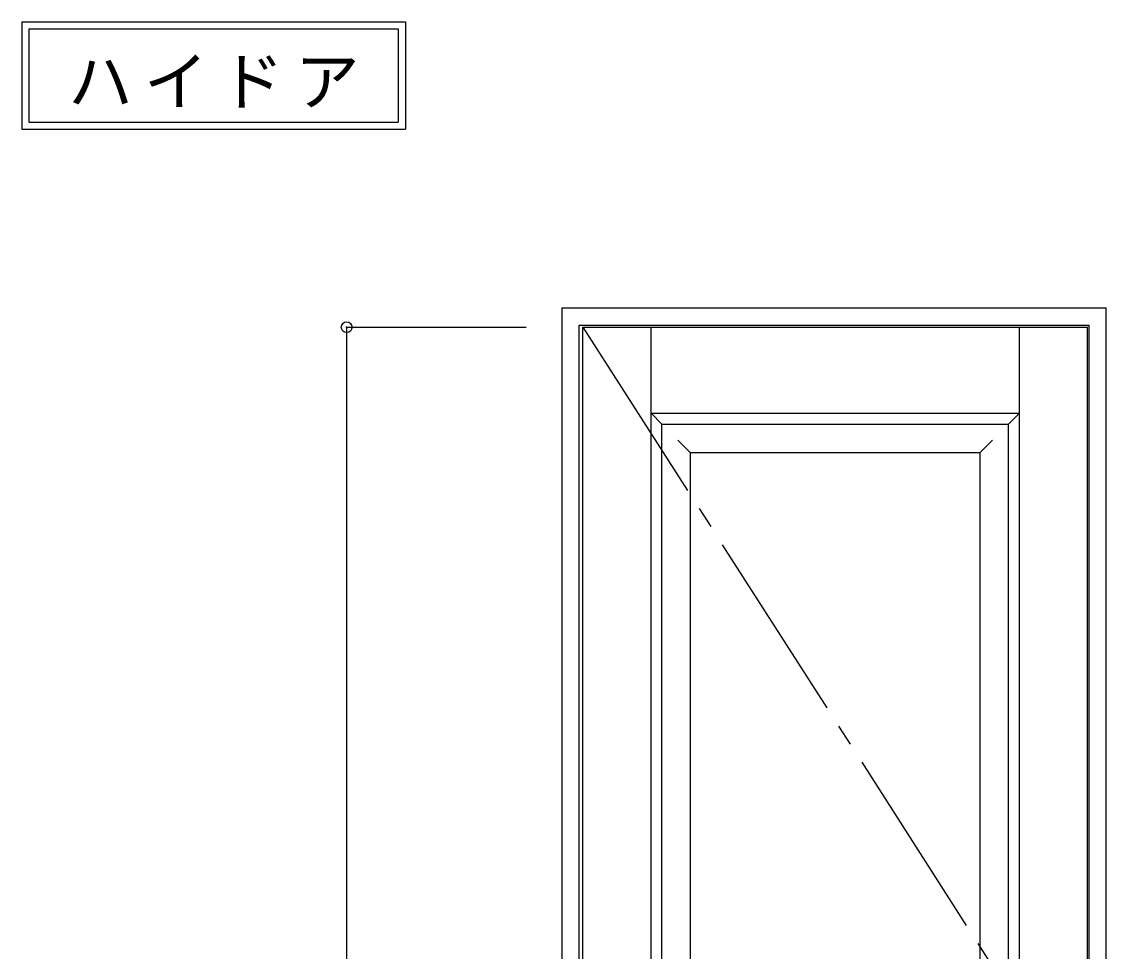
# Model space of a CAD drawing. Units: millimetres, scale not verified. Extents: x -6000 to 5700, y -4307 to 4175.
# Drawn here: x -987 to 524, y -1351 to -56 of the extents above; entities that cross this region are included whole.
import ezdxf

# ---------------------------------------------------------------- set-up
doc = ezdxf.new("R2010")
doc.units = ezdxf.units.MM
doc.header["$LTSCALE"] = 30
doc.header["$PDMODE"] = 32
doc.header["$PDSIZE"] = 15
doc.linetypes.add('CHAIN2', pattern=[12, 9, -1, 1, -1])
for name, color, linetype in [('0-2_扉', 7, 'Continuous'), ('0-4_枠', 3, 'Continuous'), ('0-7', 7, 'CHAIN2'), ('0-A_文字', 7, 'Continuous'), ('0-B_寸法', 7, 'Continuous')]:
    doc.layers.add(name, color=color, linetype=linetype)
doc.styles.add('ＭＳ ゴシック', font='')
doc.styles.get('ＭＳ ゴシック').set_extended_font_data('MS Gothic')

msp = doc.modelspace()

# ---------------------------------------------------------------- linework, layer by layer
at = {"layer": '0-2_扉'}
for p, q in [((-205.2, -481.25), (497.8, -481.25)), ((-205.2, -2676.25), (-205.2, -481.25)), ((-110.2, -1714.27), (-110.2, -481.25)), ((402.8, -2676.25), (402.8, -481.25)), ((497.8, -2676.25), (497.8, -481.25)), ((-110.2, -601.25), (-95.2, -616.25)), ((-110.2, -601.25), (186.3, -601.25)), ((186.3, -601.25), (402.8, -601.25)), ((402.8, -601.25), (387.8, -616.25)), ((-95.2, -616.25), (387.8, -616.25)), ((-95.2, -1707.73), (-95.2, -616.25)), ((387.8, -1861.25), (387.8, -616.25)), ((-55.16, -656.25), (-72.84, -638.57)), ((347.8, -656.25), (365.48, -638.57)), ((-55.2, -1698.89), (-55.2, -656.25)), ((347.8, -656.25), (-55.16, -656.25)), ((347.8, -656.25), (347.8, -1821.25)), ((-95.01, -799.25), (-95.2, -799.25))]:
    msp.add_line(p, q, dxfattribs=at)
at = {"layer": '0-4_枠'}
for p, q in [((-234.2, -454.25), (523.8, -454.25)), ((-234.2, -2701.25), (-234.2, -454.25)), ((523.8, -2701.25), (523.8, -454.25)), ((-210.2, -478.25), (499.8, -478.25)), ((-210.2, -2701.25), (-210.2, -478.25)), ((499.8, -2701.25), (499.8, -478.25))]:
    msp.add_line(p, q, dxfattribs=at)
at = {"layer": '0-7'}
msp.add_line((-205.2, -481.25), (497.8, -1578.75), dxfattribs=at)
at = {"layer": '0-A_文字'}
for p, q in [((-986.8, -55.5), (-986.8, -205.5)), ((-976.8, -65.5), (-462.47, -65.5)), ((-462.47, -65.5), (-462.47, -195.5)), ((-986.8, -205.5), (-452.47, -205.5))]:
    msp.add_line(p, q, dxfattribs=at)
for points in [[(-986.8, -55.5), (-452.47, -55.5), (-452.47, -205.5)], [(-976.8, -65.5), (-976.8, -195.5), (-462.47, -195.5)]]:
    msp.add_lwpolyline(points, dxfattribs=at)
at = {"layer": '0-B_寸法', "color": 4}
for q in [(-284.2, -481.25), (-534.2, -2676.25)]:
    msp.add_line((-534.2, -481.25), q, dxfattribs=at)
at = {"layer": '0-B_寸法'}
msp.add_point((-534.2, -481.25), dxfattribs=at)

# ---------------------------------------------------------------- texts
at = {"layer": '0-A_文字', "insert": (-922.14, -175.5), "char_height": 65.98, "attachment_point": 7, "style": 'ＭＳ ゴシック'}
msp.add_mtext('\\T1.17;ハイドア', dxfattribs=at)

doc.saveas('drawing.dxf')
